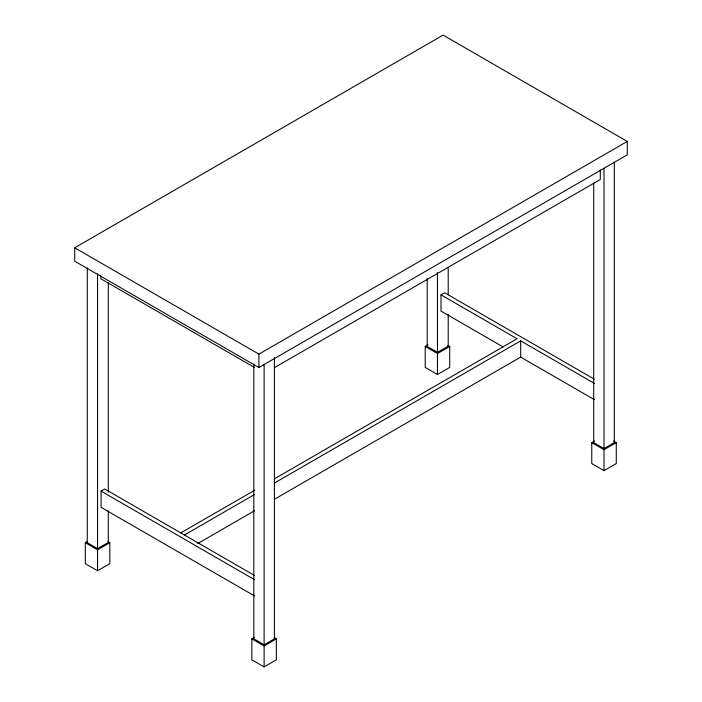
<?xml version="1.0" encoding="UTF-8"?>
<svg xmlns="http://www.w3.org/2000/svg" width="702" height="702" viewBox="0 0 702 702"><rect width="100%" height="100%" fill="white"/><g stroke="black" fill="none" stroke-linecap="round" stroke-linejoin="round"><path stroke-width="1.05" d="M74.71 247.788L443.094 35.1L627.29 141.444L627.29 154.844L258.906 367.532L74.71 261.188L74.71 247.788L258.906 354.133L627.29 141.444M274.473 367.62L600.289 179.51L600.289 169.779M254.51 595.91L101.088 507.335L101.088 491.093L104.721 488.996L254.37 575.394M502.974 346.867L441.005 311.091L441.005 294.849L444.629 292.752L594.261 379.141M107.924 541.619L109.81 542.707L109.81 563.671L97.552 570.744L85.302 563.671L85.302 542.707L87.188 541.619M447.832 345.375L449.719 346.463L449.719 367.427L437.46 374.499L425.21 367.427L425.21 346.463L428.036 344.831M87.267 267.883L87.267 542.707L97.552 548.648L108.301 542.444L108.301 510.696M427.176 278.58L427.176 346.463L437.46 352.404L448.209 346.2L448.209 314.443M85.302 542.707L97.552 549.78L109.81 542.707M425.21 346.463L437.46 353.536L449.719 346.463M180.774 532.906L254.659 490.25M274.552 478.764L517.058 338.759L441.005 294.849M184.407 535.003L254.501 494.533M274.394 483.046L520.682 340.856L594.427 383.424M197.666 543.594L254.501 510.775M274.394 499.289L520.682 357.099L594.427 399.675M274.473 637.776L276.36 638.864L276.36 659.827L264.11 666.9L251.851 659.827L251.851 638.864L254.677 637.232M613.443 440.988L616.268 442.62L616.268 463.583L604.018 470.656L591.76 463.583L591.76 442.62L594.594 440.988M253.817 364.04L253.817 638.864L264.11 644.805L274.394 638.864L274.394 357.476M593.725 183.125L593.725 442.62L604.018 448.56L614.303 442.62L614.303 162.32M251.851 638.864L264.11 645.937L276.36 638.864M591.76 442.62L604.018 449.692L616.268 442.62M254.299 367.357L100.877 278.782L100.877 275.526M101.088 491.093L254.51 579.668M604.018 168.261L604.018 448.56M604.018 449.692L604.018 470.656M520.682 340.856L520.682 357.099M448.209 267.365L448.209 294.743M437.46 272.473L437.46 352.404M437.46 353.536L437.46 374.499M264.11 364.513L264.11 644.805M264.11 645.937L264.11 666.9M258.906 354.133L258.906 367.532M108.301 282.95L108.301 492.076M97.552 273.824L97.552 548.648M97.552 549.78L97.552 570.744"/></g></svg>
